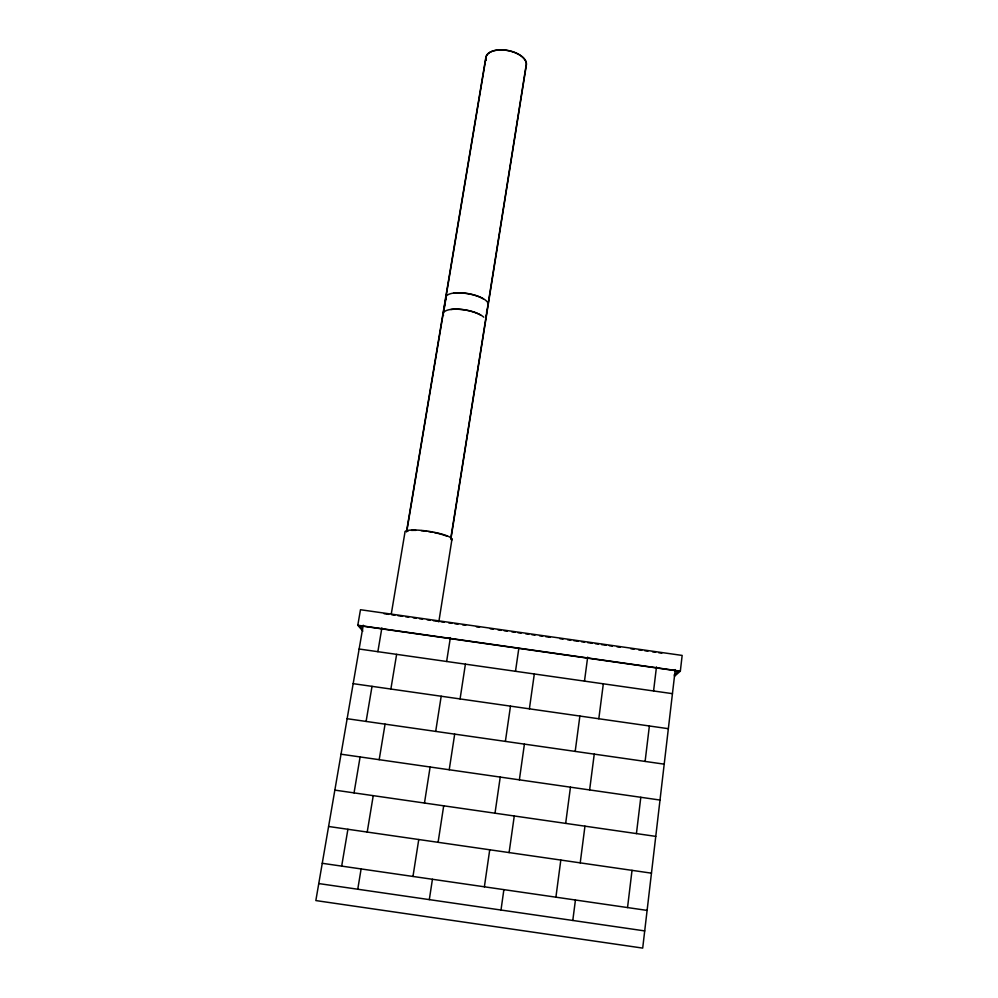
<?xml version="1.0" encoding="UTF-8"?>
<svg xmlns="http://www.w3.org/2000/svg" width="998" height="998" viewBox="0 0 998 998"><rect width="100%" height="100%" fill="white"/><g stroke="black" fill="none" stroke-linecap="round" stroke-linejoin="round"><path stroke-width="1.5" d="M675.259 669.583L642.7 948.1L315.842 900.57L363.235 625.197M674.523 676.245L680.337 671.143L682.158 655.424L360.478 609.728L357.795 625.259L362.848 631.123M627.542 907.556L632.021 870.343M636.437 833.592L640.803 797.29M645.107 761.424L649.374 725.983M653.578 690.978L656.472 666.901M572.79 920.455L575.434 900.009M580.225 862.858L584.953 826.169M589.631 789.929L594.247 754.126M598.812 718.76L603.328 683.805M555.911 897.177L560.814 860.051M565.666 823.387L570.457 787.173M575.197 751.394L579.875 716.053M584.491 681.123L587.672 657.121M500.996 910.039L503.878 889.63M509.105 852.579L514.269 815.99M519.372 779.837L524.412 744.121M529.389 708.842L534.317 673.974M484.379 886.798L489.731 849.785M495.008 813.208L500.235 777.08M505.387 741.389L510.477 706.135M515.504 671.292L518.748 648.85M429.315 899.622L432.433 879.275M438.097 842.312L443.698 805.81M449.225 769.745L454.689 734.129M460.078 698.924L465.405 664.157M412.972 876.444L418.761 839.518M424.474 803.041L430.113 767M435.689 731.409L441.191 696.23M446.63 661.474L450.372 637.585M485.627 318.25L486.088 315.331M486.562 312.411L487.024 309.492M450.697 538.858L526.096 65.456A20.434 10.691 11.1 0 0 506.048 50.287A20.634 10.791 11.1 0 0 486.001 59.917M450.909 538.895L526.283 65.494A20.634 10.791 11.1 0 0 506.048 50.174A20.434 10.691 11.1 0 0 486.188 59.93M438.808 621.929L451.982 539.12M357.758 889.23L361.114 868.934M367.214 832.07L373.24 795.655M379.19 759.678L385.066 724.149M390.879 689.044L396.618 654.351M391.341 613.62L404.926 532.483A23.865 4.391 9 0 1 429.963 531.522A23.865 4.391 9 0 1 451.47 540.205M485.901 57.048L406.51 531.66A22.517 4.142 9 0 1 408.344 530.849M406.722 531.697L486.088 57.086M443.436 313.397L446.118 297.304A21.183 7.448 9.9 0 0 446.38 299.313M341.678 866.114L347.903 829.276M354.041 792.886L360.103 756.946M366.104 721.429L372.017 686.35M377.868 651.682L381.885 627.854M674.137 675.035L678.578 671.08L359.529 625.696L362.486 629.152M384.093 613.708L388.709 614.356M391.79 614.793L394.859 615.23M397.94 615.666L402.556 616.327M405.637 616.764L408.706 617.201M413.322 617.849L416.403 618.286M419.472 618.735L422.553 619.172M427.169 619.82L430.25 620.257M433.319 620.694L437.935 621.355M441.016 621.791L444.085 622.228M448.713 622.877L451.795 623.326M454.863 623.762L457.945 624.199M462.573 624.848L465.642 625.284M476.433 626.819L479.502 627.255M490.28 628.79L493.361 629.227M497.99 629.888L501.071 630.324M504.14 630.761L507.221 631.198M511.849 631.859L514.918 632.295M517.999 632.732L521.081 633.169M525.709 633.817L528.778 634.254M531.859 634.703L534.94 635.14M539.556 635.788L542.638 636.225M545.719 636.662L550.347 637.323M559.903 638.683L562.997 639.119M567.625 639.78L570.706 640.217M573.8 640.654L578.428 641.315M581.522 641.751L584.603 642.188M587.697 642.625L592.325 643.286M595.407 643.722L598.501 644.159M601.582 644.608L606.21 645.257M609.304 645.706L612.385 646.143M617.026 646.791L620.107 647.24M630.911 648.775L634.004 649.211M638.633 649.873L641.726 650.309M644.808 650.746L647.902 651.183M652.53 651.844L655.611 652.28M658.705 652.717L661.786 653.154M357.795 625.259L680.337 671.143M359.13 649.012L672.44 693.66M353.167 683.655L668.348 728.69M347.142 718.71L664.194 764.156M341.029 754.201L660.002 800.047M334.854 790.117L655.761 836.374M328.591 826.481L651.457 873.163M322.254 863.295L647.103 910.401M318.774 883.567L644.708 930.909M411.538 530.412A22.517 4.142 9 0 1 415.929 530.35M421.193 530.662A22.517 4.142 9 0 1 426.969 531.323M428.441 531.547A22.517 4.142 9 0 1 432.858 532.308M434.292 532.583A22.517 4.142 9 0 1 447.092 536.313M445.994 299.275A21.582 7.585 9.9 0 1 466.266 293.312A21.582 7.585 9.9 0 1 488.109 305.188M453.554 293.275A21.183 7.448 9.9 0 1 483.269 298.876M487.623 303.13A21.183 7.448 9.9 0 1 487.723 305.114M443.511 315.331A21.445 7.298 9.8 0 1 443.237 313.36M444.409 311.65A21.445 7.298 9.8 0 1 463.608 309.679A21.445 7.298 9.8 0 1 483.718 317.164M450.859 309.517A21.245 7.223 9.8 0 1 480.674 315.094"/></g></svg>
